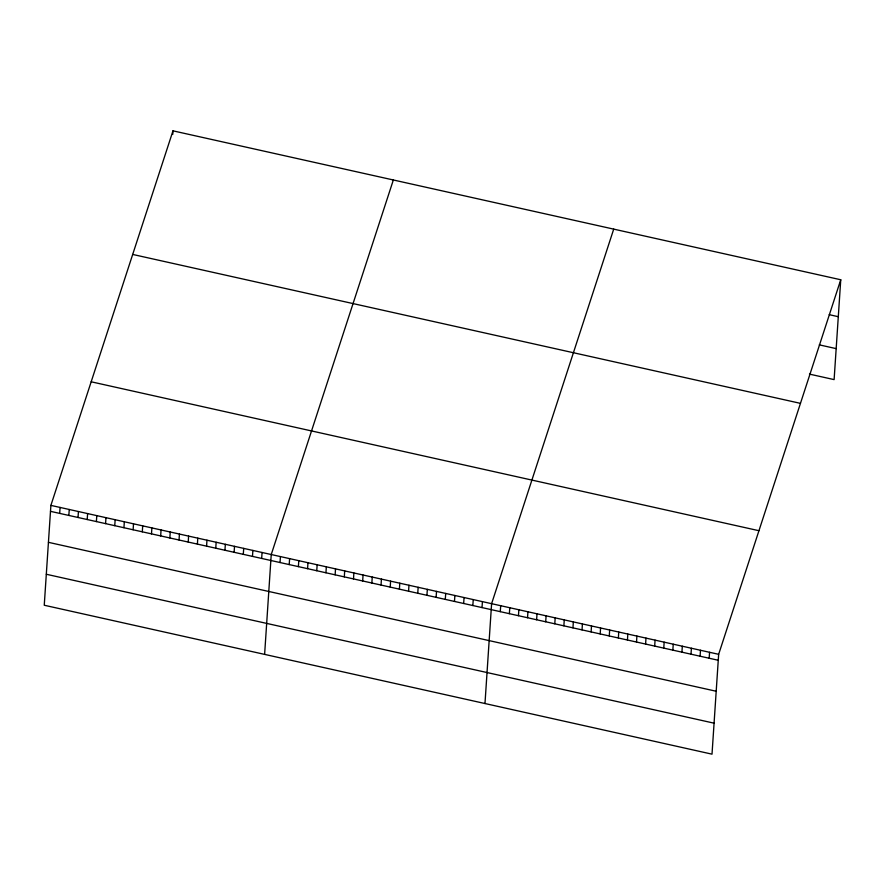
<?xml version="1.0" encoding="UTF-8"?>
<svg xmlns="http://www.w3.org/2000/svg" width="885" height="885" viewBox="0 0 885 885"><rect width="100%" height="100%" fill="white"/><g stroke="black" fill="none" stroke-linecap="round" stroke-linejoin="round"><path stroke-width="1.33" d="M50.887 505.39L44.25 605.24L712.016 754.164L718.653 654.314L840.75 279.76L172.984 130.836L50.887 505.39L718.653 654.314M59.671 513.388L60.069 507.437M68.853 515.435L69.24 509.483M78.035 517.482L78.422 511.53M87.217 519.528L87.604 513.577M96.399 521.575L96.786 515.634M105.58 523.621L105.968 517.681M114.762 525.668L115.15 519.727M123.944 527.714L124.331 521.774M133.126 529.761L133.513 523.82M142.308 531.819L142.695 525.867M172.752 134.398L172.984 130.836M151.49 533.865L151.877 527.914M160.672 535.912L161.059 529.96M169.854 537.958L170.241 532.007M179.035 540.005L179.423 534.053M188.217 542.051L188.605 536.111M197.399 544.098L197.786 538.157M206.581 546.145L206.968 540.204M215.763 548.191L216.15 542.251M224.945 550.238L225.332 544.297M234.127 552.295L234.514 546.344M243.309 554.342L243.696 548.39M252.49 556.388L252.878 550.437M261.672 558.435L262.06 552.483M264.615 654.391L271.241 554.541L393.349 179.976M280.036 562.528L280.423 556.588M289.218 564.575L289.605 558.634M298.4 566.621L298.787 560.681M307.582 568.668L307.969 562.727M316.764 570.725L317.151 564.774M325.945 572.772L326.333 566.82M335.127 574.819L335.515 568.867M344.309 576.865L344.696 570.913M353.491 578.912L353.878 572.96M362.673 580.958L363.06 575.018M371.855 583.005L372.242 577.064M381.037 585.051L381.424 579.111M390.219 587.098L390.606 581.157M399.401 589.144L399.788 583.204M408.571 591.202L408.97 585.25M417.753 593.249L418.151 587.297M426.935 595.295L427.333 589.344M436.117 597.342L436.515 591.39M445.299 599.388L445.697 593.437M454.481 601.435L454.879 595.494M463.663 603.481L464.061 597.541M472.844 605.528L473.243 599.587M482.026 607.575L482.425 601.634M484.98 703.531L491.606 603.681L613.714 229.126M500.291 611.657L500.689 605.705M509.373 613.681L509.771 607.73M518.455 615.706L518.853 609.754M527.537 617.73L527.936 611.778M536.62 619.754L537.018 613.803M545.702 621.779L546.1 615.838M554.784 623.803L555.183 617.863M563.867 625.828L564.265 619.887M572.949 627.852L573.347 621.912M582.031 629.877L582.418 623.936M591.114 631.901L591.501 625.961M600.196 633.937L600.583 627.985M609.278 635.961L609.665 630.009M618.361 637.985L618.748 632.034M627.432 640.01L627.83 634.058M636.514 642.034L636.912 636.083M645.596 644.059L645.995 638.107M654.679 646.083L655.077 640.143M663.761 648.108L664.159 642.167M672.843 650.132L673.242 644.192M681.926 652.156L682.324 646.216M691.008 654.181L691.406 648.24M700.09 656.205L700.489 650.265M709.173 658.241L709.571 652.289M840.75 279.76L834.112 379.61L809.465 374.112M829.212 314.673L838.294 316.697M819.311 344.862L836.181 348.624M132.695 254.438L800.46 403.361M91.177 381.789L758.943 530.712M50.489 511.342L718.255 660.265M48.432 542.328L716.197 691.251M46.308 574.254L714.073 723.178"/></g></svg>
